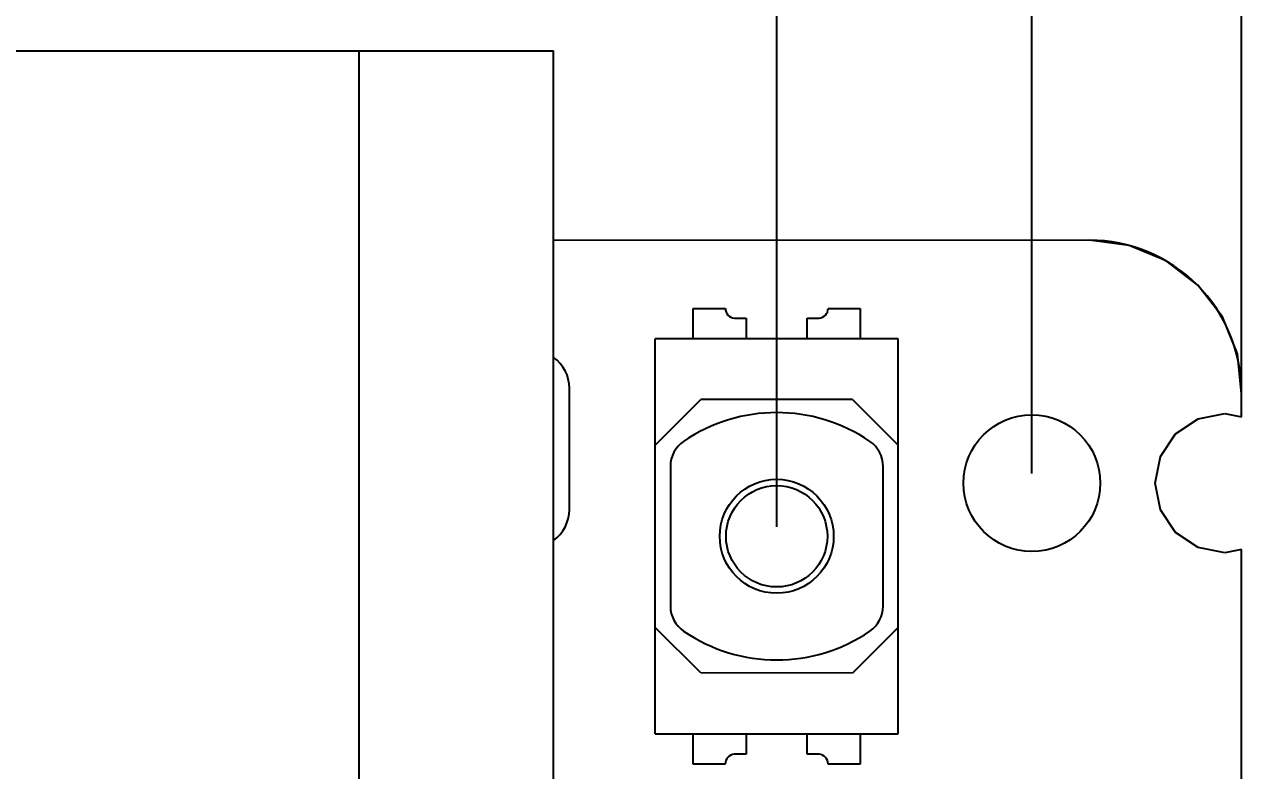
# Model space of a CAD drawing. Header units: inches. Extents: x -37.2 to 29.4, y -3.8 to 37.3.
# Drawn here: x -19.04 to -11.03, y 24.96 to 29.88 of the extents above; entities that cross this region are included whole.
import ezdxf

# ---------------------------------------------------------------- set-up
doc = ezdxf.new("R2010")
doc.units = ezdxf.units.IN
doc.header["$LTSCALE"] = 1.21
doc.header["$MEASUREMENT"] = 0
doc.header["$PDMODE"] = 3
doc.header["$PDSIZE"] = 0.3125
doc.layers.get('0').update_dxf_attribs({"linetype": 'CONTINUOUS'})
doc.layers.get('Defpoints').update_dxf_attribs({"linetype": 'CONTINUOUS'})
doc.layers.add('DIM', color=3, linetype='CONTINUOUS')
doc.styles.get("Standard").update_dxf_attribs({"font": 'txt', "width": 0.8})
doc.dimstyles.get("Standard").update_dxf_attribs({"dimtxt": 0.15625, "dimasz": 0.1875, "dimexe": 0.125, "dimexo": 0.0625, "dimgap": 0.09, "dimtad": 0, "dimtih": 1, "dimtoh": 1, "dimzin": 4, "dimdsep": 46, "dimtxsty": 'STANDARD', "dimblk": '_FILLED', "dimblk1": '_FILLED', "dimblk2": '_FILLED', "dimcen": 0.09, "dimazin": 1, "dimtp": 0.01, "dimtm": 0.01, "dimtfac": 1, "dimtofl": 0, "dimtmove": 0, "dimatfit": 3, "dimldrblk": '_FILLED', "dimfxl": 1, "dimtolj": 1, "dimtzin": 4, "dimarcsym": 0})

# ---------------------------------------------------------------- blocks, each defined once
blk = doc.blocks.new('_FILLED')
at = {"color": 0, "linetype": 'ByBlock'}
blk.add_solid([(0, 0), (-1, 0.1667), (-1, -0.1667)], dxfattribs=at)
blk = doc.blocks.new('*D5')
at = {"layer": 'Defpoints', "color": 0}
for p in [(-36.4962, 28.4485), (-28.0296, 28.4485), (-12.0218, 0.4472)]:
    blk.add_point(p, dxfattribs=at)
at = {"layer": 'DIM', "color": 0, "lineweight": -2}
for p, q in [((-28.0921, 28.4485), (-36.6212, 28.4485)), ((-36.4962, 27.4485), (-36.4962, 16.0045)), ((-36.4962, 1.4472), (-36.4962, 12.8912)), ((-12.0843, 0.4472), (-36.6212, 0.4472))]:
    blk.add_line(p, q, dxfattribs=at)
for p, rotation in [((-36.4962, 28.4485), 90), ((-36.4962, 0.4472), 270)]:
    blk.add_blockref('_FILLED', p, dxfattribs=dict(at, rotation=rotation))
at = {"layer": 'DIM', "color": 0, "insert": (-36.4962, 14.4478), "char_height": 1, "attachment_point": 5, "rotation": 90}
blk.add_mtext('\\A1;28.00', dxfattribs=at)
blk = doc.blocks.new('*D6')
at = {"layer": 'Defpoints', "color": 0}
for p in [(-12.4098, 34.6894), (-27.6498, 26.8584), (-12.4098, 26.8572)]:
    blk.add_point(p, dxfattribs=at)
at = {"layer": 'DIM', "color": 0, "lineweight": -2}
for p, q in [((-27.6498, 26.9209), (-27.6498, 34.8144)), ((-12.4098, 26.9197), (-12.4098, 34.8144)), ((-26.6498, 34.6894), (-21.5864, 34.6894)), ((-13.4098, 34.6894), (-18.4731, 34.6894))]:
    blk.add_line(p, q, dxfattribs=at)
at = {"layer": 'DIM', "color": 0, "lineweight": -2, "rotation": 180}
blk.add_blockref('_FILLED', (-27.6498, 34.6894), dxfattribs=at)
at = {"layer": 'DIM', "color": 0, "lineweight": -2}
blk.add_blockref('_FILLED', (-12.4098, 34.6894), dxfattribs=at)
at = {"layer": 'DIM', "color": 0, "insert": (-20.0298, 34.6894), "char_height": 1, "attachment_point": 5}
blk.add_mtext('\\A1;15.24', dxfattribs=at)
blk = doc.blocks.new('*D7')
at = {"layer": 'Defpoints', "color": 0}
for p in [(-25.9699, 32.3368), (-25.9699, 26.5083), (-14.0899, 26.5074)]:
    blk.add_point(p, dxfattribs=at)
at = {"layer": 'DIM', "color": 0, "lineweight": -2}
for p, q in [((-25.9699, 26.5708), (-25.9699, 32.4618)), ((-14.0899, 26.5699), (-14.0899, 32.4618)), ((-24.9699, 32.3368), (-21.4532, 32.3368)), ((-15.0899, 32.3368), (-18.6066, 32.3368))]:
    blk.add_line(p, q, dxfattribs=at)
at = {"layer": 'DIM', "color": 0, "lineweight": -2, "rotation": 180}
blk.add_blockref('_FILLED', (-25.9699, 32.3368), dxfattribs=at)
at = {"layer": 'DIM', "color": 0, "lineweight": -2}
blk.add_blockref('_FILLED', (-14.0899, 32.3368), dxfattribs=at)
at = {"layer": 'DIM', "color": 0, "insert": (-20.0299, 32.3368), "char_height": 1, "attachment_point": 5}
blk.add_mtext('\\A1;11.88', dxfattribs=at)
blk = doc.blocks.new('*D8')
at = {"layer": 'Defpoints', "color": 0}
for p in [(-11.0297, 36.6394), (-29.0383, 27.2938), (-11.0297, 27.2941)]:
    blk.add_point(p, dxfattribs=at)
at = {"layer": 'DIM', "color": 0, "lineweight": -2}
for p, q in [((-29.0383, 27.3563), (-29.0383, 36.7644)), ((-11.0297, 27.3566), (-11.0297, 36.7644)), ((-28.0383, 36.6394), (-21.124, 36.6394)), ((-12.0297, 36.6394), (-18.944, 36.6394))]:
    blk.add_line(p, q, dxfattribs=at)
at = {"layer": 'DIM', "color": 0, "lineweight": -2, "rotation": 180}
blk.add_blockref('_FILLED', (-29.0383, 36.6394), dxfattribs=at)
at = {"layer": 'DIM', "color": 0, "lineweight": -2}
blk.add_blockref('_FILLED', (-11.0297, 36.6394), dxfattribs=at)
at = {"layer": 'DIM', "color": 0, "insert": (-20.034, 36.6394), "char_height": 1, "attachment_point": 5}
blk.add_mtext('\\A1;18.0', dxfattribs=at)

msp = doc.modelspace()

# ---------------------------------------------------------------- linework, layer by layer
at = {"color": 7, "linetype": 'Continuous'}
for p, q in [((-24.5, 29.7021), (-15.56, 29.7021)), ((-16.84, 29.7021), (-16.84, 22.5221)), ((-15.56, 22.6721), (-15.56, 29.7021)), ((-12.0302, 28.4558), (-15.56, 28.4542)), ((-11.7686, 28.4214), (-12.0296, 28.4558)), ((-11.5253, 28.3207), (-11.7686, 28.4214)), ((-11.3165, 28.1604), (-11.5253, 28.3207)), ((-11.1562, 27.9514), (-11.3165, 28.1604)), ((-14.6398, 27.8075), (-14.6398, 28.0075)), ((-14.6398, 28.0075), (-14.428, 28.0074)), ((-13.7516, 28.0074), (-13.5398, 28.0074)), ((-13.5398, 28.0074), (-13.5398, 27.8074)), ((-14.3686, 27.9421), (-14.2898, 27.9421)), ((-14.2898, 27.9421), (-14.2898, 27.8074)), ((-13.8898, 27.8074), (-13.8898, 27.9421)), ((-13.8898, 27.9421), (-13.811, 27.9421)), ((-11.0554, 27.7082), (-11.1562, 27.9514)), ((-14.89, 25.2075), (-14.8898, 27.8075)), ((-13.2898, 27.8073), (-14.8898, 27.8075)), ((-13.29, 25.2073), (-13.2898, 27.8073)), ((-11.0297, 27.4471), (-11.0554, 27.7082)), ((-15.4548, 26.682), (-15.4547, 27.482)), ((-14.8899, 27.1075), (-14.5898, 27.4075)), ((-13.5898, 27.4074), (-14.5898, 27.4075)), ((-13.5898, 27.4074), (-13.2899, 27.1073)), ((-11.0297, 27.2941), (-11.0297, 27.4561)), ((-11.4642, 27.1816), (-11.3153, 27.281)), ((-11.3153, 27.281), (-11.1397, 27.3159)), ((-11.1397, 27.3159), (-11.0297, 27.2941)), ((-11.5636, 27.0327), (-11.4642, 27.1816)), ((-11.5986, 26.8572), (-11.5636, 27.0327)), ((-14.7899, 26.9671), (-14.7899, 26.0479)), ((-13.3899, 26.0478), (-13.3899, 26.967)), ((-11.5637, 26.6816), (-11.5986, 26.8572)), ((-11.4642, 26.5327), (-11.5637, 26.6816)), ((-11.3154, 26.4333), (-11.4642, 26.5327)), ((-11.1398, 26.3983), (-11.3154, 26.4333)), ((-11.0295, 26.4203), (-11.1398, 26.3983)), ((-11.029, 24.7539), (-11.0295, 26.4203)), ((-14.59, 25.6075), (-14.89, 25.9075)), ((-13.29, 25.9073), (-13.59, 25.6074)), ((-13.59, 25.6074), (-14.59, 25.6075)), ((-14.89, 25.2075), (-13.29, 25.2073)), ((-14.64, 25.0075), (-14.64, 25.2075)), ((-14.29, 25.2074), (-14.29, 25.0727)), ((-13.89, 25.0727), (-13.89, 25.2074)), ((-13.54, 25.2074), (-13.54, 25.0074)), ((-14.4282, 25.0074), (-14.64, 25.0075)), ((-14.29, 25.0727), (-14.3688, 25.0727)), ((-13.8112, 25.0727), (-13.89, 25.0727)), ((-13.54, 25.0074), (-13.7518, 25.0074))]:
    msp.add_line(p, q, dxfattribs=at)
for centre, radius in [((-12.4098, 26.8572), 0.45), ((-14.0899, 26.5074), 0.375), ((-14.0899, 26.5074), 0.3335)]:
    msp.add_circle(centre, radius, dxfattribs=at)
for centre, radius, start, end in [((-12.0297, 27.4558), 1, 0.01453, 90.02641), ((-14.3624, 28.0074), 0.0656, 179.99552, 264.52432), ((-13.8172, 28.0074), 0.0656, 275.46671, 359.99552), ((-15.7047, 27.482), 0.25, 359.99552, 54.13218), ((-14.0899, 26.2341), 1.0872, 55.69455, 124.29649), ((-14.5899, 26.967), 0.2, 124.29649, 179.99552), ((-13.5899, 26.967), 0.2, 359.99552, 55.69455), ((-15.7048, 26.682), 0.25, 305.90579, 359.99552), ((-14.5899, 26.0479), 0.2, 179.99552, 235.69455), ((-13.5899, 26.0478), 0.2, 304.29649, 359.99552), ((-14.0899, 26.7808), 1.0872, 235.69455, 304.29649), ((-14.3626, 25.0074), 0.0656, 95.46671, 179.99552), ((-13.8175, 25.0074), 0.0656, 359.99552, 84.52432)]:
    msp.add_arc(centre, radius, start, end, dxfattribs=at)

# ---------------------------------------------------------------- dimensions: what is measured, and where the dimension line sits
at = {"layer": 'DIM'}
for base, p1, p2, override, picture, middle in [((-11.0297, 36.6394), (-29.0383, 27.2938), (-11.0297, 27.2941), {"dimtxt": 1, "dimasz": 1, "dimtih": 0, "dimtoh": 0, "dimdec": 1, "dimzin": 0, "dimcen": 0.198, "dimadec": 0, "dimazin": 0, "dimtp": 0, "dimtm": 0, "dimtdec": 4, "dimtzin": 0}, '*D8', (-20.034, 36.6394)), ((-12.4098, 34.6894), (-27.6498, 26.8584), (-12.4098, 26.8572), {"dimtxt": 1, "dimasz": 1, "dimtih": 0, "dimtoh": 0, "dimzin": 0, "dimcen": 0.198, "dimadec": 0, "dimazin": 0, "dimtp": 0, "dimtm": 0, "dimtdec": 4, "dimtzin": 0}, '*D6', (-20.0298, 34.6894)), ((-25.9699, 32.3368), (-14.0899, 26.5074), (-25.9699, 26.5083), {"dimtxt": 1, "dimasz": 1, "dimtih": 0, "dimtoh": 0, "dimzin": 0, "dimcen": 0.198, "dimadec": 0, "dimazin": 0, "dimtp": 0, "dimtm": 0, "dimtdec": 4, "dimtzin": 0}, '*D7', (-20.0299, 32.3368))]:
    dim = msp.add_linear_dim(base=base, p1=p1, p2=p2, dimstyle='STANDARD', override=override, dxfattribs=at)
    dim.commit()
    dim.dimension.update_dxf_attribs({"geometry": picture, "text_midpoint": middle})
dim = msp.add_linear_dim(base=(-36.4962, 28.4485), p1=(-12.0218, 0.4472), p2=(-28.0296, 28.4485), angle=90, dimstyle='STANDARD', override={"dimtxt": 1, "dimasz": 1, "dimtih": 0, "dimtoh": 0, "dimzin": 0, "dimcen": 0.198, "dimadec": 0, "dimazin": 0, "dimtp": 0, "dimtm": 0, "dimtdec": 4, "dimtzin": 0}, dxfattribs=at)
dim.commit()
dim.dimension.update_dxf_attribs({"geometry": '*D5', "text_midpoint": (-36.4962, 14.4478)})

doc.saveas('drawing.dxf')
